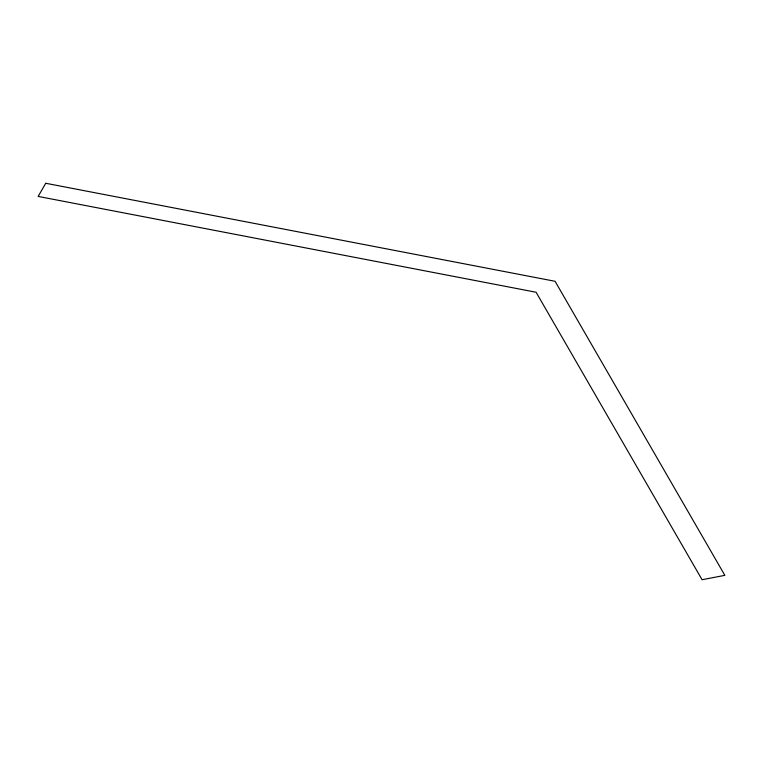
<?xml version="1.0" encoding="UTF-8"?>
<svg xmlns="http://www.w3.org/2000/svg" width="763" height="763" viewBox="0 0 763 763"><rect width="100%" height="100%" fill="white"/><g stroke="black" fill="none" stroke-linecap="round" stroke-linejoin="round"><path stroke-width="1.14" d="M45.742 183.273L38.15 196.415L536.093 292.248L702.074 579.727L724.85 575.35L555.073 281.289L45.742 183.273"/></g></svg>
